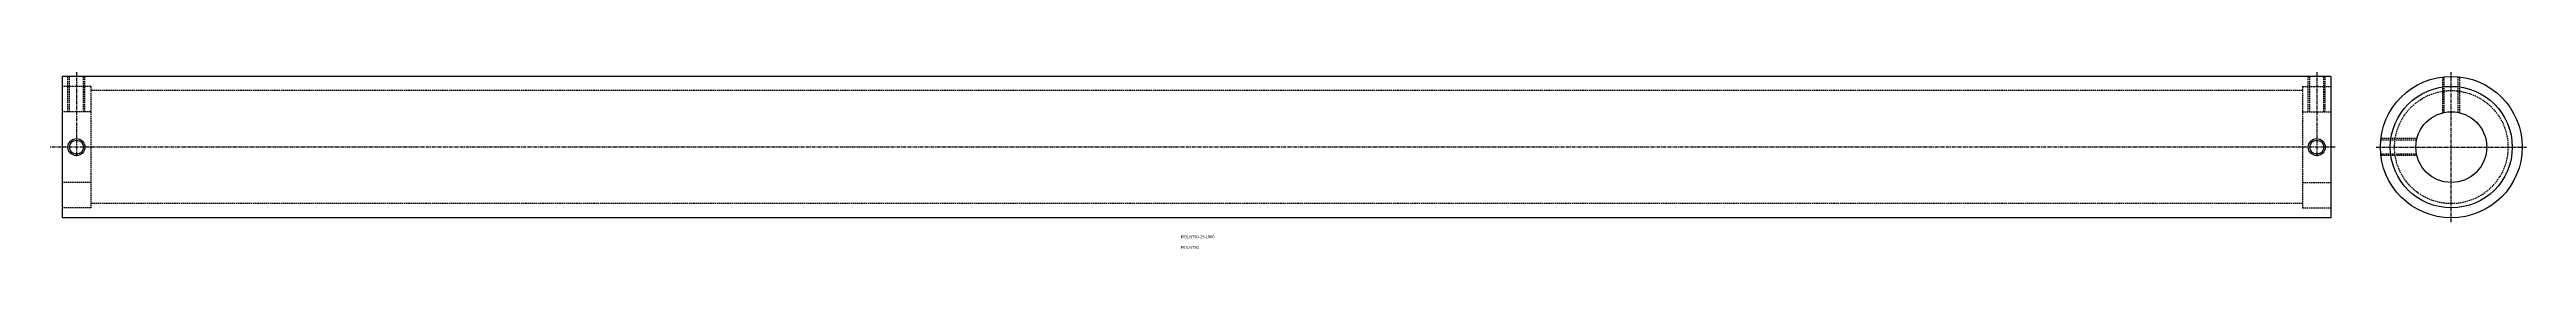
# Model space of a CAD drawing. Extents: x -367 to 506, y -10 to 52.
import ezdxf

# ---------------------------------------------------------------- set-up
doc = ezdxf.new("R2010")
doc.units = 0
doc.linetypes.add('CENTER', pattern=[2, 1.25, -0.25, 0.25, -0.25])
doc.linetypes.add('DASHED', pattern=[0.75, 0.5, -0.25])
doc.layers.get('0').update_dxf_attribs({"linetype": 'CONTINUOUS'})
doc.layers.add('CENTER', color=1, linetype='CENTER')

msp = doc.modelspace()

# ---------------------------------------------------------------- linework, layer by layer
at = {"color": 7, "linetype": 'CONTINUOUS'}
for p, q in [((-362.79, 50.85), (-362.79, 0.85)), ((437.21, 50.85), (-362.79, 50.85)), ((437.21, 50.85), (437.21, 0.85)), ((437.21, 0.85), (-362.79, 0.85))]:
    msp.add_line(p, q, dxfattribs=at)
at = {"color": 3, "linetype": 'DASHED'}
for p, q in [((-352.79, 47.35), (-362.79, 47.35)), ((-360.79, 38.35), (-360.79, 50.85)), ((-360.25, 38.35), (-360.25, 50.85)), ((-355.34, 38.35), (-355.34, 50.85)), ((-354.79, 38.35), (-354.79, 50.85)), ((-352.79, 47.35), (-352.79, 4.35)), ((427.21, 45.85), (-352.79, 45.85)), ((427.21, 47.35), (427.21, 4.35)), ((427.21, 47.35), (437.21, 47.35)), ((429.21, 38.35), (429.21, 50.85)), ((429.75, 38.35), (429.75, 50.85)), ((434.66, 38.35), (434.66, 50.85)), ((435.21, 38.35), (435.21, 50.85)), ((476.64, 37.99), (476.64, 50.67)), ((477.18, 38.11), (477.18, 50.73)), ((482.1, 38.11), (482.1, 50.73)), ((482.64, 37.99), (482.64, 50.67)), ((-352.79, 38.35), (-362.79, 38.35)), ((427.21, 38.35), (437.21, 38.35)), ((467.39, 28.31), (454.76, 28.31)), ((467.51, 28.85), (454.82, 28.85)), ((467.39, 23.39), (454.76, 23.39)), ((467.51, 22.85), (454.82, 22.85)), ((-352.79, 13.35), (-362.79, 13.35)), ((427.21, 13.35), (437.21, 13.35)), ((-352.79, 4.35), (-362.79, 4.35)), ((427.21, 5.85), (-352.79, 5.85)), ((427.21, 4.35), (437.21, 4.35))]:
    msp.add_line(p, q, dxfattribs=at)
at = {"color": 7, "linetype": 'CONTINUOUS'}
for centre, radius in [((479.64, 25.85), 25), ((479.64, 25.85), 21.5), ((479.64, 25.85), 12.5), ((-357.79, 25.85), 2.46), ((432.21, 25.85), 2.46)]:
    msp.add_circle(centre, radius, dxfattribs=at)
at = {"color": 3, "linetype": 'DASHED'}
msp.add_circle((479.64, 25.85), 20, dxfattribs=at)
at = {"color": 3, "linetype": 'CONTINUOUS'}
for centre in [(-357.79, 25.85), (432.21, 25.85)]:
    msp.add_circle(centre, 3, dxfattribs=at)
at = {"layer": 'CENTER', "color": 1, "linetype": 'CENTER'}
for p, q in [((-357.79, 52.35), (-357.79, 22.35)), ((432.21, 52.35), (432.21, 22.35)), ((479.64, -0.65), (479.64, 52.35)), ((438.71, 25.85), (-367.29, 25.85)), ((453.14, 25.85), (506.14, 25.85))]:
    msp.add_line(p, q, dxfattribs=at)

# ---------------------------------------------------------------- texts
at = {"color": 7, "linetype": 'CONTINUOUS'}
for s, p in [('ROLNT50-25-L800', (31.75, -6.36)), ('ROLNT50', (31.75, -10.11))]:
    msp.add_text(s, height=1, dxfattribs=at).set_placement(p)

doc.saveas('drawing.dxf')
